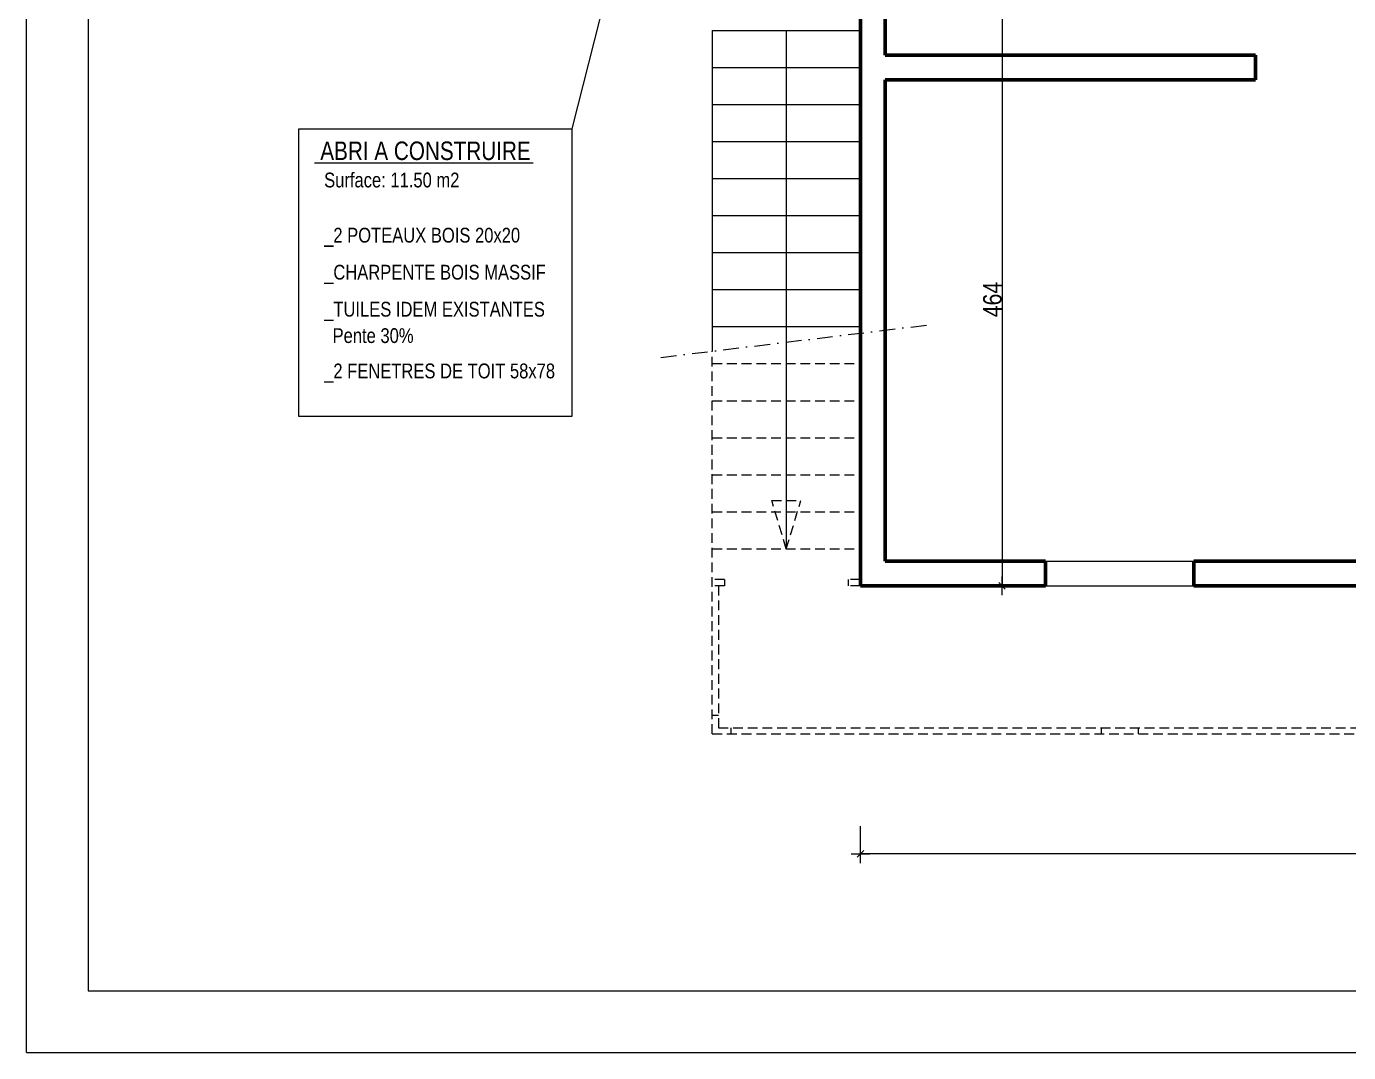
# Model space of a CAD drawing. Header units: centimetres. Extents: x 16433 to 114398, y -50094 to -12305.
# Drawn here: x 48609 to 49680, y -44429 to -43597 of the extents above; entities that cross this region are included whole.
import ezdxf
from ezdxf.enums import TextEntityAlignment as Align

# ---------------------------------------------------------------- set-up
doc = ezdxf.new("R2010")
doc.units = ezdxf.units.CM
doc.header["$LTSCALE"] = 0.5
doc.linetypes.add('CACHE2', pattern=[4.7625, 3.175, -1.5875])
doc.linetypes.add('TIRETPTX2', pattern=[50.8, 25.4, -12.7, 0, -12.7])
doc.layers.get('DEFPOINTS').update_dxf_attribs({"linetype": 'CONTINUOUS'})
for name, color, linetype in [('01_cote_gen', 4, 'CONTINUOUS'), ('01_fenetres', 171, 'CONTINUOUS'), ('01_linteaux', 2, 'CONTINUOUS'), ('01_texte', 230, 'CONTINUOUS'), ('AA_COTES', 2, 'CONTINUOUS')]:
    doc.layers.add(name, color=color, linetype=linetype)
doc.layers.add('01_murs_coup', color=5, linetype='CONTINUOUS', lineweight=60)
doc.layers.add('01_tram_axes', color=2, linetype='TIRETPTX2', lineweight=9)
doc.styles.add('MATTE_TXT', font='arial.ttf')
doc.styles.add('STYLE2', font='ARIALN.TTF')
doc.dimstyles.new('JB50', dxfattribs={"dimscale": 0.1, "dimtxt": 150, "dimasz": 15, "dimexe": 0.1, "dimexo": 0.1, "dimgap": 0.09, "dimtad": 1, "dimdec": 1, "dimdsep": 46, "dimtxsty": 'STYLE2', "dimblk1": 'BOND_G', "dimblk2": 'BOND_D', "dimsah": 1, "dimcen": 1.5, "dimdle": 0.01, "dimse1": 1, "dimse2": 1, "dimclrd": 4, "dimclre": 2, "dimclrt": 6, "dimazin": 2, "dimtfac": 2.333333, "dimtdec": 1, "dimtix": 1, "dimtmove": 2, "dimatfit": 3, "dimldrblk": 'BOND_G', "dimfxl": 1, "dimtolj": 1, "dimtzin": 0, "dimarcsym": 0})

# ---------------------------------------------------------------- blocks, each defined once
blk = doc.blocks.new('BOND_G')
at = {"layer": 'AA_COTES', "color": 0}
for p, q in [((0, -5), (0, 15)), ((5, 0), (-5, 0)), ((1.77, 1.77), (-1.77, -1.77))]:
    blk.add_line(p, q, dxfattribs=at)
blk = doc.blocks.new('BOND_D')
at = {"layer": 'AA_COTES', "color": 0}
for p, q in [((5, 0), (-5, 0)), ((-1.77, -1.77), (1.77, 1.77)), ((0, 5), (0, -15))]:
    blk.add_line(p, q, dxfattribs=at)
blk = doc.blocks.new('*D4519')
at = {"layer": '01_cote_gen', "color": 4, "lineweight": -2, "transparency": 16777216}
blk.add_line((50506.8, -44267.9), (49285.8, -44267.9), dxfattribs=at)
at = {"layer": 'DEFPOINTS', "color": 0}
for p in [(49284.3, -44181.8), (50508.3, -44181.8), (49284.3, -44267.9)]:
    blk.add_point(p, dxfattribs=at)
at = {"layer": '01_cote_gen', "color": 4, "lineweight": -2, "transparency": 16777216, "xscale": 1.5, "yscale": 1.5, "zscale": 1.5, "rotation": 180}
blk.add_blockref('BOND_D', (49284.3, -44267.9), dxfattribs=at)
at = {"layer": '01_cote_gen', "color": 4, "lineweight": -2, "transparency": 16777216, "xscale": 1.5, "yscale": 1.5, "zscale": 1.5}
blk.add_blockref('BOND_G', (50508.3, -44267.9), dxfattribs=at)
at = {"layer": '01_cote_gen', "color": 6, "transparency": 16777216, "insert": (49896.3, -44260.3), "char_height": 15, "attachment_point": 5, "style": 'STYLE2'}
blk.add_mtext('\\A1;1224', dxfattribs=at)
blk = doc.blocks.new('*D4531')
at = {"layer": '01_linteaux', "color": 4, "lineweight": -2, "ltscale": 2, "transparency": 16777216}
blk.add_line((49399, -43588.2), (49399, -44049.2), dxfattribs=at)
at = {"layer": 'DEFPOINTS', "color": 0, "ltscale": 2}
for p in [(49391.5, -43586.7), (49391.5, -44050.7), (49399, -44050.7)]:
    blk.add_point(p, dxfattribs=at)
at = {"layer": '01_linteaux', "color": 4, "lineweight": -2, "ltscale": 2, "transparency": 16777216, "xscale": 1.5, "yscale": 1.5, "zscale": 1.5}
for name, p, rotation in [('BOND_G', (49399, -43586.7), 90), ('BOND_D', (49399, -44050.7), 270)]:
    blk.add_blockref(name, p, dxfattribs=dict(at, rotation=rotation))
at = {"layer": '01_linteaux', "color": 6, "ltscale": 2, "transparency": 16777216, "insert": (49391.3, -43818.7), "char_height": 15, "attachment_point": 5, "rotation": 90, "style": 'STYLE2'}
blk.add_mtext('\\A1;464', dxfattribs=at)

msp = doc.modelspace()

# ---------------------------------------------------------------- linework, layer by layer
at = {"layer": '01_fenetres', "ltscale": 30}
for p, q in [((48658.71, -42993.884), (48658.71, -44378.884)), ((48658.71, -44378.884), (49608.71, -44378.884)), ((48658.71, -44378.884), (49608.71, -44378.884)), ((48658.71, -44378.884), (50658.71, -44378.884))]:
    msp.add_line(p, q, dxfattribs=at)
at = {"layer": '01_linteaux'}
for p, q in [((49164.259, -43600.669), (49164.259, -43860.544)), ((49164.259, -43600.669), (49284.259, -43600.669)), ((49224.259, -43600.669), (49224.259, -44020.669)), ((49164.259, -43630.669), (49284.259, -43630.669)), ((49164.259, -43660.669), (49284.259, -43660.669)), ((49164.259, -43690.669), (49284.259, -43690.669)), ((49164.259, -43720.669), (49284.259, -43720.669)), ((49164.259, -43750.669), (49284.259, -43750.669)), ((49164.259, -43780.669), (49284.259, -43780.669)), ((49164.259, -43810.669), (49284.259, -43810.669)), ((49164.259, -43840.669), (49284.259, -43840.669)), ((49434.259, -44030.669), (49554.259, -44030.669)), ((49434.259, -44050.669), (49554.259, -44050.669))]:
    msp.add_line(p, q, dxfattribs=at)
at = {"layer": '01_linteaux', "linetype": 'CACHE2', "ltscale": 5}
for p, q in [((49164.259, -44170.669), (49164.259, -43860.544)), ((49164.259, -43870.669), (49284.259, -43870.669)), ((49164.259, -43900.669), (49284.259, -43900.669)), ((49164.259, -43930.669), (49284.259, -43930.669)), ((49164.259, -43960.669), (49284.259, -43960.669)), ((49224.259, -44020.669), (49212.43, -43981.524)), ((49212.43, -43981.524), (49236.087, -43981.524)), ((49224.259, -44020.669), (49236.087, -43981.524)), ((49164.259, -43990.669), (49284.259, -43990.669)), ((49164.259, -44020.669), (49284.259, -44020.669)), ((49174.259, -44045.669), (49164.259, -44045.669)), ((49174.259, -44045.669), (49174.259, -44050.669)), ((49274.259, -44045.669), (49274.259, -44050.669)), ((49284.259, -44045.669), (49274.259, -44045.669)), ((49174.259, -44050.669), (49164.259, -44050.669)), ((49169.259, -44050.669), (49169.259, -44165.669)), ((49284.259, -44050.669), (49274.259, -44050.669)), ((49169.259, -44155.669), (49164.259, -44155.669)), ((49169.259, -44165.669), (50503.259, -44165.669)), ((49179.259, -44165.669), (49179.259, -44170.669)), ((49479.259, -44165.669), (49479.259, -44170.669)), ((49509.259, -44165.669), (49509.259, -44170.669)), ((49164.259, -44170.669), (50508.259, -44170.669))]:
    msp.add_line(p, q, dxfattribs=at)
at = {"layer": '01_murs_coup', "ltscale": 2}
for p, q in [((49284.259, -43226.669), (49284.259, -44050.669)), ((49304.259, -43246.669), (49304.259, -43620.669)), ((49304.259, -43620.669), (49604.259, -43620.669)), ((49604.259, -43620.669), (49604.259, -43640.669)), ((49304.259, -43640.669), (49304.259, -44030.669)), ((49304.259, -43640.669), (49604.259, -43640.669)), ((49304.259, -44030.669), (49434.259, -44030.669)), ((49434.259, -44030.669), (49434.259, -44050.669)), ((49554.259, -44030.669), (49554.259, -44050.669)), ((49554.259, -44030.669), (50174.259, -44030.669)), ((49284.259, -44050.669), (49434.259, -44050.669)), ((49554.259, -44050.669), (50174.259, -44050.669))]:
    msp.add_line(p, q, dxfattribs=at)
at = {"layer": '01_texte', "ltscale": 30}
for q in [(48608.71, -42943.884), (50703.71, -44428.884)]:
    msp.add_line((48608.71, -44428.884), q, dxfattribs=at)
at = {"layer": '01_texte'}
for p, q in [((49090.202, -43523.514), (49050.408, -43680.391)), ((48841.986, -43708.069), (49019.126, -43708.069))]:
    msp.add_line(p, q, dxfattribs=at)
msp.add_lwpolyline([(48829.383, -43680.391), (49050.408, -43680.391), (49050.408, -43913.423), (48829.383, -43913.423)], close=True, dxfattribs=at)
at = {"layer": '01_tram_axes', "linetype": 'TIRETPTX2'}
msp.add_line((49122.568, -43865.617), (49339.405, -43839.235), dxfattribs=at)

# ---------------------------------------------------------------- texts
at = {"layer": '01_texte', "style": 'MATTE_TXT', "width": 0.8}
msp.add_text('ABRI A CONSTRUIRE', height=15, dxfattribs=at).set_placement((48931.966, -43710.172), align=Align.BOTTOM_CENTER)
for s, p in [('Surface: 11.50 m2', (48849.87, -43731.466)), ('_2 POTEAUX BOIS 20x20', (48849.87, -43776.164)), ('_CHARPENTE BOIS MASSIF', (48849.87, -43806.164)), ('_TUILES IDEM EXISTANTES', (48849.87, -43836.164)), ('Pente 30%%%', (48856.712, -43857.531)), ('_2 FENETRES DE TOIT 58x78', (48849.87, -43886.164))]:
    msp.add_text(s, height=12, dxfattribs=at).set_placement(p, align=Align.BOTTOM_LEFT)

# ---------------------------------------------------------------- dimensions: what is measured, and where the dimension line sits
at = {"layer": '01_cote_gen'}
dim = msp.add_linear_dim(base=(49284.259, -44267.875), p1=(50508.259, -44181.846), p2=(49284.259, -44181.846), dimstyle='JB50', dxfattribs=at)
dim.commit()
dim.dimension.update_dxf_attribs({"geometry": '*D4519', "text_midpoint": (49896.259, -44260.336)})
at = {"layer": '01_linteaux', "ltscale": 2}
dim = msp.add_linear_dim(base=(49399, -44050.669), p1=(49391.5, -43586.669), p2=(49391.5, -44050.669), angle=90, dimstyle='JB50', dxfattribs=at)
dim.commit()
dim.dimension.update_dxf_attribs({"geometry": '*D4531', "text_midpoint": (49391.333, -43818.669)})

doc.saveas('drawing.dxf')
